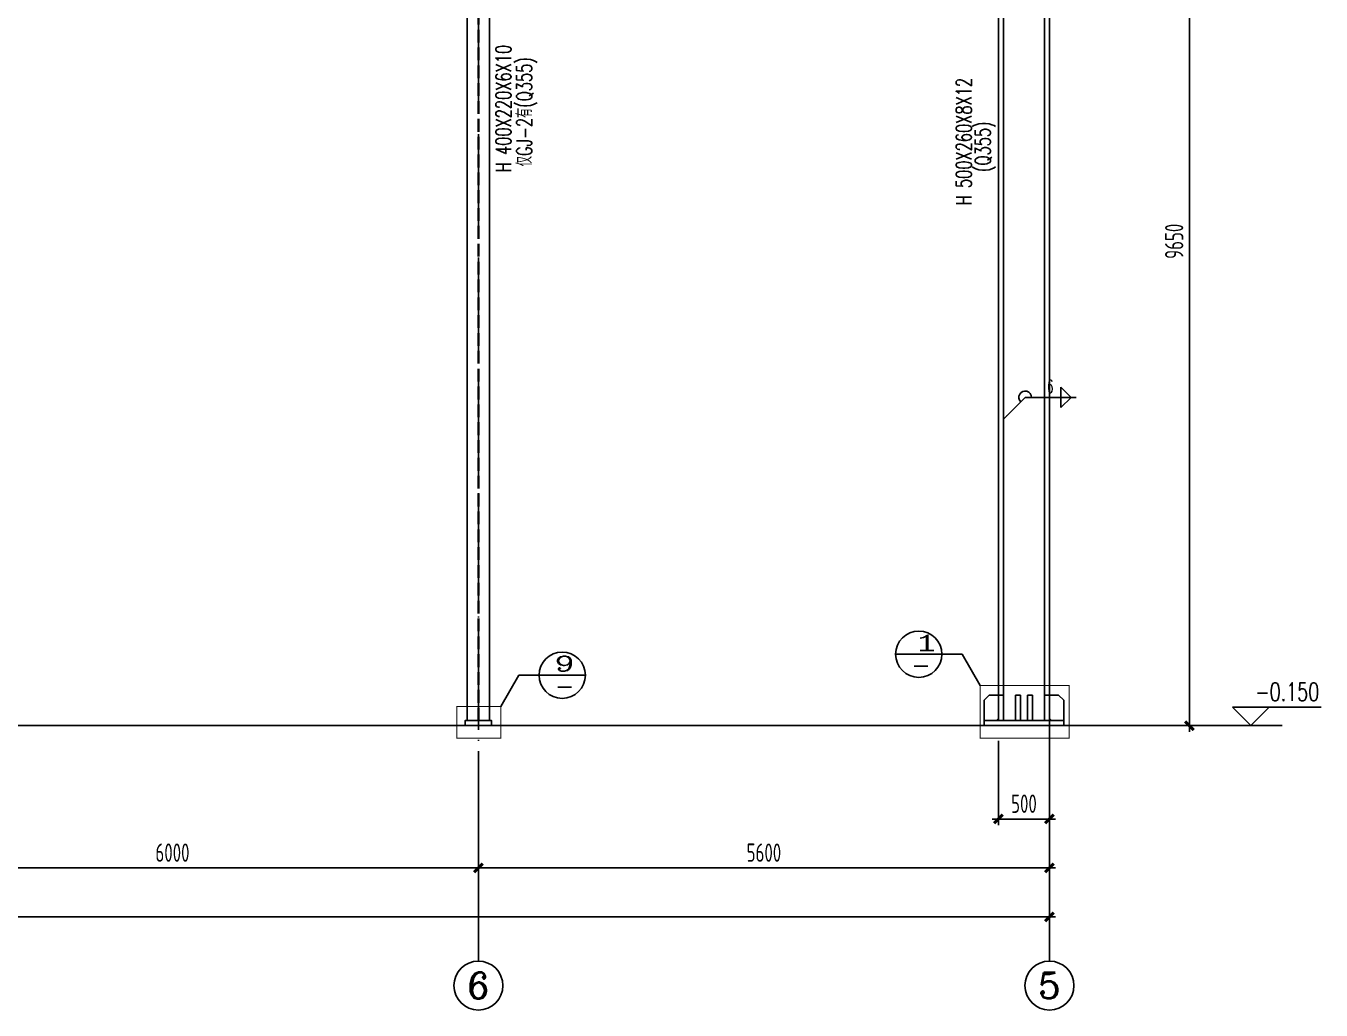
# Model space of a CAD drawing. Extents: x -1389621 to 57380, y -92505 to 283644.
# Drawn here: x -113931 to -88529, y -15431 to 3873 of the extents above; entities that cross this region are included whole.
import ezdxf
from ezdxf.enums import TextEntityAlignment as Align

# ---------------------------------------------------------------- set-up
doc = ezdxf.new("R2010")
doc.units = 0
doc.header["$LTSCALE"] = 100
doc.header["$MEASUREMENT"] = 0
doc.linetypes.add('DASH', pattern=[0.35, 0.25, -0.1])
doc.linetypes.add('DOTE', pattern=[2.42, 2, -0.2, 0.02, -0.2])
doc.layers.get('0').update_dxf_attribs({"linetype": 'CONTINUOUS'})
doc.layers.get('Defpoints').update_dxf_attribs({"linetype": 'CONTINUOUS'})
for name, color, linetype in [('14', 2, 'CONTINUOUS'), ('AXIS', 3, 'CONTINUOUS'), ('AXIS_TEXT', 7, 'CONTINUOUS'), ('DIM', 3, 'CONTINUOUS'), ('DIM_ELEV', 3, 'CONTINUOUS'), ('DIM_IDEN', 3, 'CONTINUOUS'), ('DOTE', 1, 'DOTE'), ('柱子', 3, 'CONTINUOUS'), ('焊缝标注', 253, 'CONTINUOUS')]:
    doc.layers.add(name, color=color, linetype=linetype)
doc.layers.add('PUB_TEXT', color=7, linetype='CONTINUOUS', lineweight=15)
doc.styles.add('_TCH_AXIS', font='COMPLEX', dxfattribs={"bigfont": 'GBCBIG'})
doc.styles.add('_TCH_DIM', font='SIMPLEX', dxfattribs={"bigfont": 'GBCBIG'})
doc.styles.add('_TCH_LABEL', font='COMPLEX', dxfattribs={"bigfont": 'GBCBIG'})
doc.styles.add('COMPLEX', font='COMPLEX')
doc.styles.add('HZ1', font='simplex.shx', dxfattribs={"width": 0.7, "height": 888, "bigfont": 'fjktxt.shx'})
doc.styles.get("Standard").update_dxf_attribs({"font": 'txt', "height": 3, "bigfont": 'hztxt'})
doc.styles.add('TSSD_Dimension', font='tssdeng.shx', dxfattribs={"width": 0.7, "bigfont": 'hztxt.shx'})
doc.dimstyles.new('TSSD_100_100', dxfattribs={"dimtxt": 300, "dimasz": 100, "dimexe": 100, "dimexo": 250, "dimgap": 100, "dimtad": 1, "dimdec": 0, "dimzin": 0, "dimdsep": 46, "dimtxsty": 'TSSD_Dimension', "dimblk": 'ARCHTICK', "dimblk1": 'ARCHTICK', "dimblk2": 'ARCHTICK', "dimcen": 0, "dimdle": 100, "dimclrt": 7, "dimadec": 0, "dimazin": 0, "dimtfac": 1, "dimtdec": 0, "dimtix": 1, "dimtmove": 2, "dimatfit": 3, "dimfxl": 0, "dimtolj": 1, "dimtzin": 0, "dimarcsym": 0})

# ---------------------------------------------------------------- blocks, each defined once
blk = doc.blocks.new('_AXISO')
blk.add_circle((0, 0), 0.5)
at = {"layer": 'AXIS_TEXT', "style": 'COMPLEX', "width": 1.041667}
blk.add_attdef('A', text='', height=0.56, dxfattribs=at).set_placement((-0.25, -0.28), (0.25, -0.28), align=Align.FIT)
blk = doc.blocks.new('_ArchTick')
at = {"color": 0, "linetype": 'ByBlock'}
blk.add_lwpolyline([(-0.71, -0.71, 0.5, 0.5, 0), (0.71, 0.71, 0.5, 0.5, 0)], format="xyseb", dxfattribs=at)
blk = doc.blocks.new('*D7')
at = {"layer": 'Defpoints', "color": 0, "ltscale": 100}
for p in [(-165057, -11772), (-93857, -11772), (-93857, -13603)]:
    blk.add_point(p, dxfattribs=at)
at = {"layer": 'DIM', "color": 0, "lineweight": -2, "ltscale": 100}
for p, q in [((-165057, -12072), (-165057, -13723)), ((-93857, -12072), (-93857, -13723)), ((-165177, -13603), (-93737, -13603))]:
    blk.add_line(p, q, dxfattribs=at)
at = {"layer": 'DIM', "color": 0, "lineweight": -2, "ltscale": 100, "xscale": 120, "yscale": 120, "zscale": 120, "rotation": 180}
blk.add_blockref('_ArchTick', (-165057, -13603), dxfattribs=at)
at = {"layer": 'DIM', "color": 0, "lineweight": -2, "ltscale": 100, "xscale": 120, "yscale": 120, "zscale": 120}
blk.add_blockref('_ArchTick', (-93857, -13603), dxfattribs=at)
at = {"layer": 'DIM', "color": 7, "ltscale": 100, "insert": (-129457, -13303), "char_height": 360, "attachment_point": 5, "style": 'TSSD_Dimension'}
blk.add_mtext('\\A1;35600', dxfattribs=at)
blk = doc.blocks.new('*D12')
at = {"layer": 'Defpoints', "color": 0, "ltscale": 100}
for p in [(-117057, -10812), (-105057, -10812), (-105057, -12643)]:
    blk.add_point(p, dxfattribs=at)
at = {"layer": 'DIM', "color": 0, "lineweight": -2, "ltscale": 100}
for p, q in [((-117057, -11112), (-117057, -12763)), ((-105057, -11112), (-105057, -12763)), ((-117177, -12643), (-104937, -12643))]:
    blk.add_line(p, q, dxfattribs=at)
at = {"layer": 'DIM', "color": 0, "lineweight": -2, "ltscale": 100, "xscale": 120, "yscale": 120, "zscale": 120, "rotation": 180}
blk.add_blockref('_ArchTick', (-117057, -12643), dxfattribs=at)
at = {"layer": 'DIM', "color": 0, "lineweight": -2, "ltscale": 100, "xscale": 120, "yscale": 120, "zscale": 120}
blk.add_blockref('_ArchTick', (-105057, -12643), dxfattribs=at)
at = {"layer": 'DIM', "color": 7, "ltscale": 100, "insert": (-111057, -12343), "char_height": 360, "attachment_point": 5, "style": 'TSSD_Dimension'}
blk.add_mtext('\\A1;6000', dxfattribs=at)
blk = doc.blocks.new('*D13')
at = {"layer": 'Defpoints', "color": 0, "ltscale": 100}
for p in [(-105057, -10812), (-93857, -10812), (-93857, -12643)]:
    blk.add_point(p, dxfattribs=at)
at = {"layer": 'DIM', "color": 0, "lineweight": -2, "ltscale": 100}
for p, q in [((-105057, -11112), (-105057, -12763)), ((-93857, -11112), (-93857, -12763)), ((-105177, -12643), (-93737, -12643))]:
    blk.add_line(p, q, dxfattribs=at)
at = {"layer": 'DIM', "color": 0, "lineweight": -2, "ltscale": 100, "xscale": 120, "yscale": 120, "zscale": 120, "rotation": 180}
blk.add_blockref('_ArchTick', (-105057, -12643), dxfattribs=at)
at = {"layer": 'DIM', "color": 0, "lineweight": -2, "ltscale": 100, "xscale": 120, "yscale": 120, "zscale": 120}
blk.add_blockref('_ArchTick', (-93857, -12643), dxfattribs=at)
at = {"layer": 'DIM', "color": 7, "ltscale": 100, "insert": (-99457, -12343), "char_height": 360, "attachment_point": 5, "style": 'TSSD_Dimension'}
blk.add_mtext('\\A1;5600', dxfattribs=at)
blk = doc.blocks.new('*D15')
at = {"layer": 'Defpoints', "color": 0, "ltscale": 100}
for p in [(-94857, -9852), (-93857, -9852), (-93857, -11683)]:
    blk.add_point(p, dxfattribs=at)
at = {"layer": 'DIM', "color": 0, "lineweight": -2, "ltscale": 100}
for p, q in [((-94857, -10152), (-94857, -11803)), ((-93857, -10152), (-93857, -11803)), ((-94977, -11683), (-93737, -11683))]:
    blk.add_line(p, q, dxfattribs=at)
at = {"layer": 'DIM', "color": 0, "lineweight": -2, "ltscale": 100, "xscale": 120, "yscale": 120, "zscale": 120, "rotation": 180}
blk.add_blockref('_ArchTick', (-94857, -11683), dxfattribs=at)
at = {"layer": 'DIM', "color": 0, "lineweight": -2, "ltscale": 100, "xscale": 120, "yscale": 120, "zscale": 120}
blk.add_blockref('_ArchTick', (-93857, -11683), dxfattribs=at)
at = {"layer": 'DIM', "color": 7, "ltscale": 100, "insert": (-94357, -11383), "char_height": 360, "attachment_point": 5, "style": 'TSSD_Dimension'}
blk.add_mtext('\\A1;500', dxfattribs=at)
blk = doc.blocks.new('*D58')
at = {"layer": 'Defpoints', "color": 0, "ltscale": 100}
for p in [(-93272, 9148), (-93272, -9852), (-91111, -9852)]:
    blk.add_point(p, dxfattribs=at)
at = {"layer": 'DIM', "color": 0, "lineweight": -2, "ltscale": 100}
for p, q in [((-92972, 9148), (-90991, 9148)), ((-91111, 9268), (-91111, -9972)), ((-92972, -9852), (-90991, -9852))]:
    blk.add_line(p, q, dxfattribs=at)
at = {"layer": 'DIM', "color": 0, "lineweight": -2, "ltscale": 100, "xscale": 120, "yscale": 120, "zscale": 120}
for p, rotation in [((-91111, 9148), 90), ((-91111, -9852), 270)]:
    blk.add_blockref('_ArchTick', p, dxfattribs=dict(at, rotation=rotation))
at = {"layer": 'DIM', "color": 7, "ltscale": 100, "insert": (-91411, -352), "char_height": 360, "attachment_point": 5, "rotation": 90, "style": 'TSSD_Dimension'}
blk.add_mtext('\\A1;9650', dxfattribs=at)

msp = doc.modelspace()

# ---------------------------------------------------------------- linework, layer by layer
at = {"ltscale": 100}
msp.add_line((-165706.653, -9851.777), (-92829.922, -9851.777), dxfattribs=at)
at = {"layer": '14'}
for p, q in [((-95136.655, -9351.777), (-95036.655, -9251.777)), ((-95136.655, -9751.777), (-95136.655, -9351.777)), ((-95036.655, -9251.777), (-94856.65, -9251.777)), ((-94856.65, -9251.777), (-94756.65, -9251.777)), ((-94856.65, -9751.777), (-94856.65, -9251.777)), ((-94856.65, -9251.777), (-94856.65, -9711.778)), ((-94756.65, -9251.777), (-94756.65, -9751.777)), ((-94523.313, -9251.777), (-94423.313, -9251.777)), ((-94523.313, -9751.777), (-94523.313, -9251.777)), ((-94423.313, -9251.777), (-94423.313, -9751.777)), ((-94289.975, -9251.777), (-94189.975, -9251.777)), ((-94289.975, -9751.777), (-94289.975, -9251.777)), ((-94189.975, -9251.777), (-94189.975, -9751.777)), ((-93956.65, -9251.777), (-93856.65, -9251.777)), ((-93956.65, -9751.777), (-93956.65, -9251.777)), ((-93856.65, -9251.777), (-93856.65, -9751.777)), ((-93676.657, -9251.777), (-93856.65, -9251.777)), ((-93856.65, -9251.777), (-93856.65, -9711.778)), ((-93576.657, -9351.777), (-93676.657, -9251.777)), ((-93576.657, -9751.777), (-93576.657, -9351.777)), ((-94896.652, -9751.777), (-95136.655, -9751.777)), ((-95136.655, -9751.777), (-93576.657, -9751.777)), ((-95136.655, -9851.777), (-95136.655, -9751.777)), ((-93576.657, -9851.777), (-95136.655, -9851.777)), ((-94856.65, -9711.778), (-94896.652, -9751.777)), ((-94756.65, -9751.777), (-94856.65, -9751.777)), ((-94423.313, -9751.777), (-94523.313, -9751.777)), ((-94189.975, -9751.777), (-94289.975, -9751.777)), ((-93856.65, -9751.777), (-93956.65, -9751.777)), ((-93856.65, -9711.778), (-93816.647, -9751.777)), ((-93816.647, -9751.777), (-93576.657, -9751.777)), ((-93576.657, -9751.777), (-93576.657, -9851.777))]:
    msp.add_line(p, q, dxfattribs=at)
msp.add_lwpolyline([(-105316.653, -9851.778), (-105316.653, -9751.778), (-104796.654, -9751.778), (-104796.654, -9851.778)], close=True, dxfattribs=at)
at = {"layer": 'AXIS', "linetype": 'ByBlock'}
for p, q in [((-105056.653, -10502.73), (-105056.653, -14471.163)), ((-93856.65, -10502.731), (-93856.65, -14471.164))]:
    msp.add_line(p, q, dxfattribs=at)
at = {"layer": 'DIM_ELEV'}
for p, q in [((-89905.873, -9851.777), (-90265.729, -9491.921)), ((-90265.729, -9491.921), (-88529.039, -9491.921)), ((-89905.873, -9851.777), (-89546.017, -9491.921)), ((-90991.467, -9851.777), (-89289.456, -9851.777))]:
    msp.add_line(p, q, dxfattribs=at)
at = {"layer": 'DIM_IDEN'}
for p, q in [((-96873.011, -8451.406, 198.099), (-95567.648, -8451.406, 198.099)), ((-95567.648, -8451.406, 198.099), (-95213.451, -9064.192, 198.099)), ((-104262.909, -8862.798, 198.099), (-104617.106, -9475.584, 198.099)), ((-102957.546, -8862.798, 198.099), (-104262.909, -8862.798, 198.099))]:
    msp.add_line(p, q, dxfattribs=at)
for centre in [(-96419.029, -8451.406, 198.099), (-103411.528, -8862.798, 198.099)]:
    msp.add_circle(centre, 453.982, dxfattribs=at)
at = {"layer": 'DOTE', "linetype": 'DOTE', "ltscale": 10}
for p, q in [((-105056.653, 16268.222), (-105056.653, -10502.73)), ((-93856.65, 15148.223), (-93856.65, -10502.73))]:
    msp.add_line(p, q, dxfattribs=at)
at = {"layer": 'PUB_TEXT', "const_width": 20.01, "elevation": 198.099}
for points in [[(-95213.451, -10094.946), (-93470.416, -10094.946), (-93470.416, -9064.192), (-95213.451, -9064.192)], [(-104617.106, -10094.946), (-105481.354, -10094.946), (-105481.354, -9475.584), (-104617.106, -9475.584)]]:
    msp.add_lwpolyline(points, close=True, dxfattribs=at)
at = {"layer": '柱子', "linetype": 'DASH', "ltscale": 10}
for p, q in [((-105062.653, -9751.778), (-105062.653, 15555.123)), ((-105050.653, -9751.778), (-105050.653, 15555.123))]:
    msp.add_line(p, q, dxfattribs=at)
at = {"layer": '柱子'}
for p, q in [((-94856.65, -9751.777), (-94856.65, 9148.223)), ((-94756.65, -9751.777), (-94756.65, 9148.223)), ((-93956.65, -9751.777), (-93956.65, 9148.223)), ((-93856.65, -9751.777), (-93856.65, 9148.223))]:
    msp.add_line(p, q, dxfattribs=at)
msp.add_lwpolyline([(-105276.653, -9751.778), (-105276.653, 15555.123), (-104836.653, 15555.123), (-104836.653, -9751.778)], close=True, dxfattribs=at)
at = {"layer": '焊缝标注'}
for p, q in [((-93632.224, -3214.686), (-93432.224, -3414.686)), ((-93632.224, -3414.686), (-93632.224, -3214.686)), ((-94756.65, -3838.78), (-94332.224, -3414.686)), ((-94332.224, -3414.686), (-93332.224, -3414.686)), ((-93632.224, -3614.686), (-93432.224, -3414.686)), ((-93632.224, -3414.686), (-93632.224, -3614.686))]:
    msp.add_line(p, q, dxfattribs=at)
msp.add_arc((-94332.224, -3414.686), 125, 0, 224.9772401, dxfattribs=at)
msp.add_solid([(-94756.65, -3838.78), (-94675.314, -3778.709), (-94696.518, -3757.487)], dxfattribs=at)

# ---------------------------------------------------------------- block references
at = {"layer": 'AXIS', "linetype": 'ByBlock'}
ref = msp.add_blockref('_AXISO', (-105056.653, -14951.163), dxfattribs=dict(at, xscale=-960, yscale=960, zscale=960))
ref.add_attrib('A', '6', dxfattribs={"layer": 'AXIS_TEXT', "linetype": 'ByBlock', "height": 510.22, "style": '_TCH_AXIS', "width": 1.285714}).set_placement((-105275.319, -15206.274), (-104837.987, -15206.274), align=Align.FIT)
ref = msp.add_blockref('_AXISO', (-93856.65, -14951.164), dxfattribs=dict(at, xscale=-960, yscale=960, zscale=960))
ref.add_attrib('A', '5', dxfattribs={"layer": 'AXIS_TEXT', "linetype": 'ByBlock', "height": 510.22, "style": '_TCH_AXIS', "width": 1.285714}).set_placement((-94075.316, -15206.274), (-93637.984, -15206.274), align=Align.FIT)

# ---------------------------------------------------------------- texts
at = {"style": 'HZ1', "width": 0.7}
for s, p in [('H 400X220X6X10', (-104416.412, 999.091, -117.363)), ('仅GJ-2有(Q355)', (-104006.211, 1120.952, -15.601)), ('H 500X260X8X12', (-95386.281, 350.369, -117.363)), ('(Q355)', (-95013.672, 1007.58, -15.601))]:
    msp.add_text(s, height=300, rotation=90, dxfattribs=at).set_placement(p)
at = {"layer": 'PUB_TEXT', "style": '_TCH_LABEL'}
for s, width, p in [('1', 2.333333, (-96568.02, -8375.188, 198.099)), ('-', 1.166667, (-96568.02, -8814.6, 198.099))]:
    msp.add_text(s, height=297.983, rotation=359.9999989, dxfattribs=dict(at, width=width)).set_placement(p)
at = {"layer": 'PUB_TEXT'}
for s, height, style, width, p in [('9', 297.983, '_TCH_LABEL', 1.5, (-103560.519, -8786.581, 198.099)), ('-', 297.983, '_TCH_LABEL', 1.166667, (-103560.519, -9225.992, 198.099)), ('-0.150', 356.8572, '_TCH_DIM', 0.705882, (-89818.46, -9365.971))]:
    msp.add_text(s, height=height, dxfattribs=dict(at, style=style, width=width)).set_placement(p)
at = {"layer": '焊缝标注', "width": 0.97998}
msp.add_text('6', height=250, dxfattribs=at).set_placement((-93902.219, -3324.687), (-93779.721, -3324.687), align=Align.FIT)

# ---------------------------------------------------------------- dimensions: what is measured, and where the dimension line sits
at = {"layer": 'DIM', "ltscale": 100}
dim = msp.add_linear_dim(base=(-91111.467, -9851.777), p1=(-93271.848, 9148.223), p2=(-93271.848, -9851.777), angle=90, text='9650', dimstyle='TSSD_100_100', override={"dimscale": 1.2}, dxfattribs=at)
dim.commit()
dim.dimension.update_dxf_attribs({"geometry": '*D58', "text_midpoint": (-91411.467, -351.777)})
for base, p1, p2, text, picture, middle in [((-93856.65, -11683.081), (-94856.65, -9851.778), (-93856.65, -9851.778), '500', '*D15', (-94356.65, -11383.081)), ((-105056.653, -12643.08), (-117056.653, -10811.777), (-105056.653, -10811.777), '6000', '*D12', (-111056.653, -12343.08)), ((-93856.65, -12643.08), (-105056.653, -10811.777), (-93856.65, -10811.777), '5600', '*D13', (-99456.652, -12343.08)), ((-93856.65, -13603.08), (-165056.653, -11771.777), (-93856.65, -11771.777), '35600', '*D7', (-129456.652, -13303.08))]:
    dim = msp.add_linear_dim(base=base, p1=p1, p2=p2, text=text, dimstyle='TSSD_100_100', override={"dimscale": 1.2}, dxfattribs=at)
    dim.commit()
    dim.dimension.update_dxf_attribs({"geometry": picture, "text_midpoint": middle})

doc.saveas('drawing.dxf')
